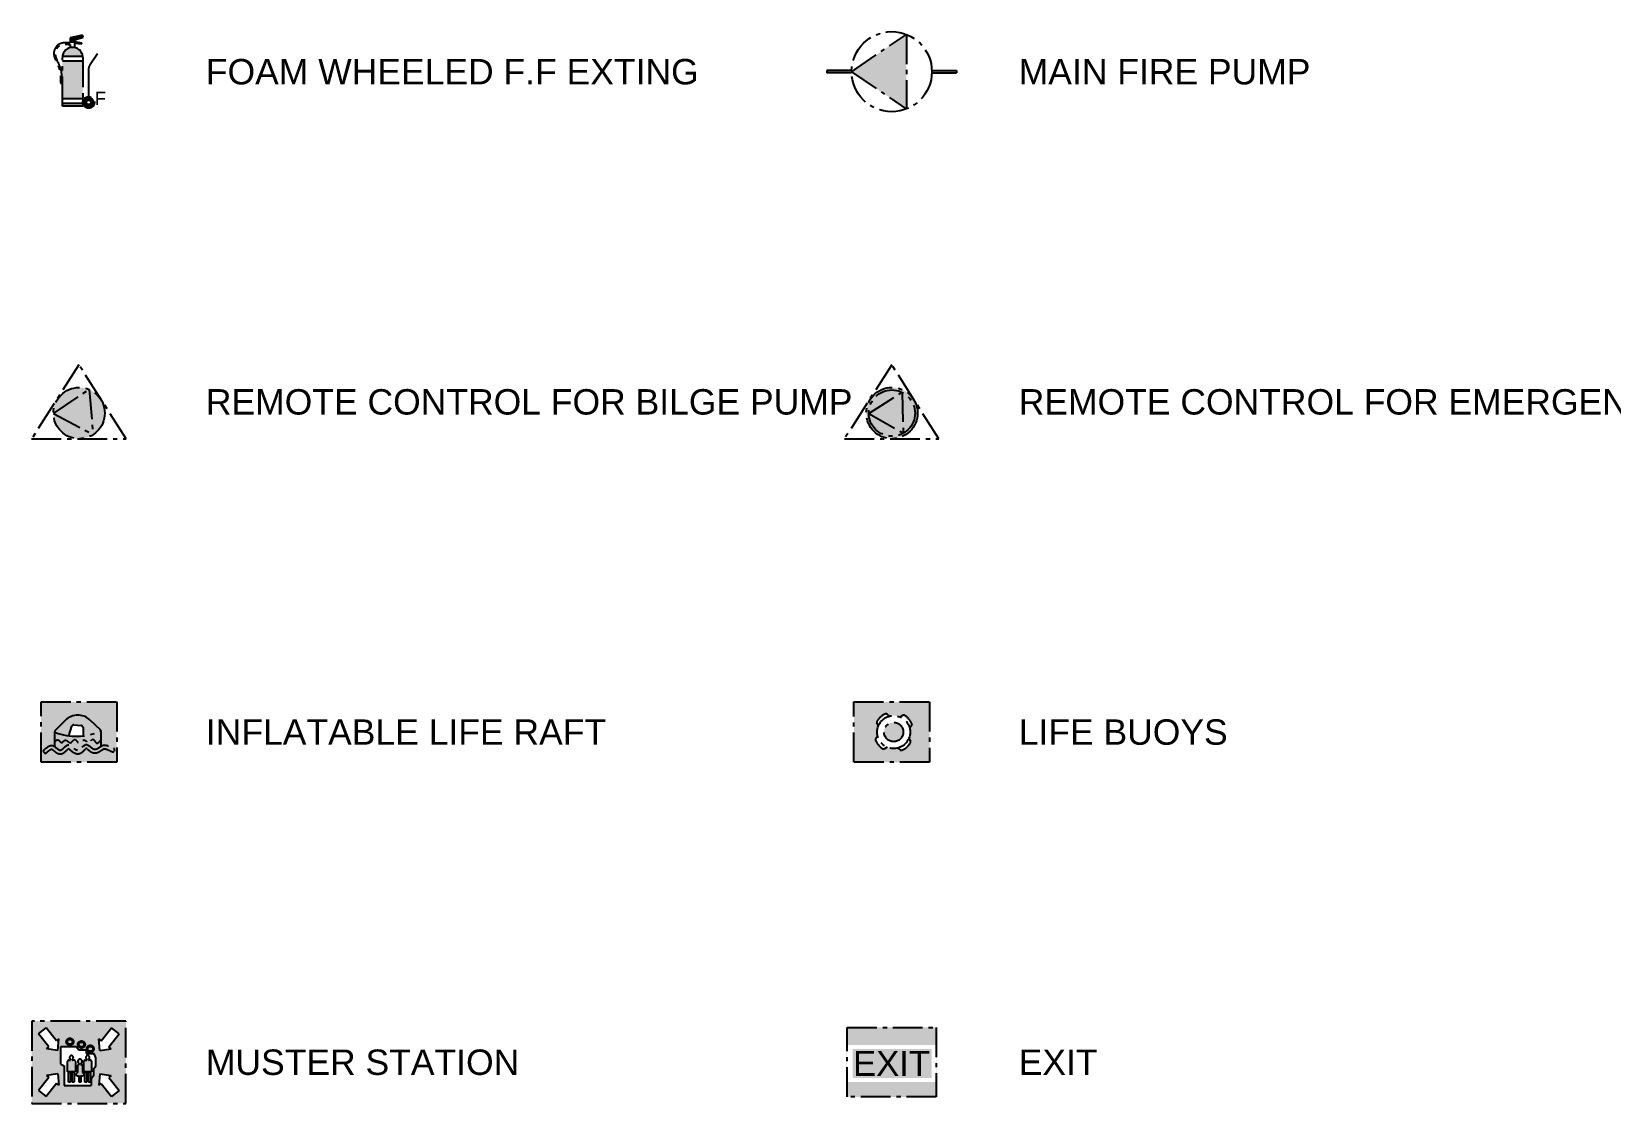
# Model space of a CAD drawing. Header units: metres. Extents: x -19 to 299, y -136 to 153.
# Drawn here: x 140.79 to 178.08, y -135.75 to -110.43 of the extents above; entities that cross this region are included whole.
import ezdxf

# ---------------------------------------------------------------- set-up
doc = ezdxf.new("R2010")
doc.units = ezdxf.units.M
doc.header["$LTSCALE"] = 0.2
doc.linetypes.add('DASHDOT', pattern=[3.556, 2.54, -0.508, 0, -0.508])
for name, color, linetype in [('BLOCKS', 7, 'Continuous'), ('dotted', 140, 'DASHDOT'), ('HATCH', 1, 'Continuous'), ('INER2', 151, 'Continuous'), ('SYMBOL', 31, 'Continuous'), ('TEXT', 6, 'Continuous'), ('VENT', 210, 'Continuous')]:
    doc.layers.add(name, color=color, linetype=linetype)
doc.styles.add('ARIAL', font='arial.ttf')

# ---------------------------------------------------------------- blocks, each defined once
blk = doc.blocks.new('FOAM50KG')
at = {"layer": 'SYMBOL'}
h = blk.add_hatch(color=256, dxfattribs=at)
edge = h.paths.add_edge_path()
edge.add_line((-2247.443, -966.932), (-2247.326, -966.944))
edge.add_line((-2247.326, -966.944), (-2247.326, -966.932))
edge.add_line((-2247.326, -966.932), (-2247.443, -966.909))
edge.add_line((-2247.443, -966.909), (-2247.443, -966.872))
edge.add_line((-2247.443, -966.872), (-2247.302, -966.827))
edge.add_line((-2247.302, -966.827), (-2247.313, -966.796))
edge.add_line((-2247.313, -966.796), (-2247.523, -966.841))
edge.add_line((-2247.523, -966.841), (-2247.523, -966.927))
h = blk.add_hatch(color=1, dxfattribs=at)
h.paths.add_polyline_path([(-2247.308, -967.238), (-2247.658, -967.238), (-2247.658, -967.395, -0.05439), (-2247.658, -967.576), (-2247.658, -967.878), (-2247.308, -967.878)])
h.paths.add_polyline_path([(-2247.308, -967.962), (-2247.658, -967.962), (-2247.658, -968.008), (-2247.308, -968.008)])
h.paths.add_polyline_path([(-2247.483, -967.003, 0.374631), (-2247.656, -967.154), (-2247.31, -967.154, 0.374631)])
h = blk.add_hatch(color=1, dxfattribs=at)
h.paths.add_polyline_path([(-2247.209, -967.847), (-2247.209, -967.908, 0.414214), (-2247.247, -967.946), (-2247.308, -967.946, -0.414214)])
h.paths.add_polyline_path([(-2247.209, -967.847, -0.414214), (-2247.109, -967.946, -1), (-2247.308, -967.946), (-2247.247, -967.946, 1), (-2247.171, -967.946, 0.414214), (-2247.209, -967.908)])
at = {"layer": 'dotted', "color": 6}
for p, q in [((-2247.313, -966.796), (-2247.523, -966.841)), ((-2247.523, -966.841), (-2247.523, -966.927)), ((-2247.442, -966.872), (-2247.302, -966.827)), ((-2247.442, -966.909), (-2247.442, -966.872)), ((-2247.302, -966.827), (-2247.313, -966.796)), ((-2247.523, -966.954), (-2247.523, -967.007)), ((-2247.483, -967.003), (-2247.483, -967.003)), ((-2247.326, -966.932), (-2247.442, -966.909)), ((-2247.442, -966.932), (-2247.326, -966.944)), ((-2247.442, -967.007), (-2247.442, -966.932)), ((-2247.326, -966.944), (-2247.326, -966.932)), ((-2247.059, -967.116), (-2247.19, -967.309)), ((-2247.658, -968.008), (-2247.658, -967.178)), ((-2247.308, -967.238), (-2247.658, -967.238)), ((-2247.656, -967.154), (-2247.309, -967.154)), ((-2247.308, -967.178), (-2247.308, -968.008)), ((-2247.208, -967.368), (-2247.208, -967.89)), ((-2247.692, -967.615), (-2247.665, -967.615)), ((-2247.656, -967.878), (-2247.309, -967.878)), ((-2247.308, -967.962), (-2247.658, -967.962)), ((-2247.308, -968.008), (-2247.658, -968.008))]:
    blk.add_line(p, q, dxfattribs=at)
for radius in [0.0995, 0.0377]:
    blk.add_circle((-2247.208, -967.946), radius, dxfattribs=at)
for centre, radius, start, end in [((-2247.483, -967.178), 0.175, 90, 180), ((-2247.483, -967.194), 0.191, 77.7997, 102.2003), ((-2247.483, -967.178), 0.175, 0, 90), ((-2247.103, -967.368), 0.105, 145.8265, 180)]:
    blk.add_arc(centre, radius, start, end, dxfattribs=at)
for points, knots in [([(-2247.523, -966.927), (-2247.536, -966.926), (-2247.549, -966.926), (-2247.59, -966.924), (-2247.617, -966.924), (-2247.671, -966.932), (-2247.698, -966.939), (-2247.734, -966.962), (-2247.746, -966.972), (-2247.766, -966.995), (-2247.775, -967.008), (-2247.791, -967.038), (-2247.797, -967.056), (-2247.804, -967.093), (-2247.804, -967.111), (-2247.799, -967.161), (-2247.788, -967.192), (-2247.767, -967.242), (-2247.758, -967.262), (-2247.74, -967.299), (-2247.732, -967.318), (-2247.717, -967.355), (-2247.711, -967.374), (-2247.702, -967.413), (-2247.698, -967.433), (-2247.691, -967.494), (-2247.691, -967.537), (-2247.691, -967.592), (-2247.692, -967.604), (-2247.692, -967.615)], [0.027104, 0.027104, 0.027104, 0.027104, 0.680846, 0.680846, 2.042538, 2.042538, 3.40423, 3.40423, 4.126415, 4.126415, 4.848601, 4.848601, 5.718136, 5.718136, 6.587672, 6.587672, 8.218711, 8.218711, 9.364028, 9.364028, 10.509345, 10.509345, 11.716642, 11.716642, 12.923939, 12.923939, 15.338534, 15.338534, 15.957922, 15.957922, 15.957922, 15.957922]), ([(-2247.665, -967.615), (-2247.664, -967.53), (-2247.662, -967.406), (-2247.738, -967.24), (-2247.803, -967.104), (-2247.709, -966.943), (-2247.597, -966.949), (-2247.523, -966.954)], [0, 0, 0, 0, 297.944458, 438.105277, 661.865253, 788.691466, 1028.865984, 1028.865984, 1028.865984, 1028.865984])]:
    blk.add_open_spline(points, degree=3, knots=knots, dxfattribs=at)
at = {"layer": 'dotted', "color": 6, "style": 'ARIAL'}
blk.add_text('F', height=0.225, dxfattribs=at).set_placement((-2247.103, -967.988))
blk = doc.blocks.new('FPR-FOAM WHEELED F.F EXTING')
at = {"layer": 'dotted', "color": 51, "xscale": 0.45989954711139, "yscale": 0.45989954711139}
blk.add_blockref('FOAM50KG', (1033.567, 444.916), dxfattribs=at)
blk = doc.blocks.new('FP-FOAM WHEELED F.F EXTING')
at = {"xscale": 3, "yscale": 3}
blk.add_blockref('FPR-FOAM WHEELED F.F EXTING', (0, 0), dxfattribs=at)
blk = doc.blocks.new('FP')
at = {"layer": 'HATCH'}
blk.add_hatch(color=256, dxfattribs=at).paths.add_polyline_path([(-2247.184, -968.69), (-2247.184, -969.968), (-2248.122, -969.329)])
h = blk.add_hatch(color=256, dxfattribs=at)
h.paths.add_polyline_path([(-2248.548, -969.307), (-2248.121, -969.307, 0.008016), (-2248.122, -969.329, 0.008016), (-2248.121, -969.351), (-2248.548, -969.351)])
h.paths.add_polyline_path([(-2246.748, -969.307), (-2246.322, -969.307), (-2246.322, -969.351), (-2246.748, -969.351, 0.008016), (-2246.748, -969.329, 0.008016)])
at = {"layer": 'dotted', "color": 6}
for p, q in [((-2248.121, -969.329), (-2247.183, -968.69)), ((-2247.183, -968.69), (-2247.183, -969.968)), ((-2248.121, -969.307), (-2248.547, -969.307)), ((-2248.547, -969.307), (-2248.547, -969.351)), ((-2248.121, -969.351), (-2248.547, -969.351)), ((-2248.121, -969.329), (-2247.183, -969.968)), ((-2246.747, -969.307), (-2246.322, -969.307)), ((-2246.747, -969.351), (-2246.322, -969.351))]:
    blk.add_line(p, q, dxfattribs=at)
blk.add_circle((-2247.434, -969.329), 0.687, dxfattribs=at)
at = {"layer": 'SYMBOL'}
blk.add_line((-2246.322, -969.307), (-2246.322, -969.351), dxfattribs=at)
blk = doc.blocks.new('FPR-MAIN FIRE PUMP')
at = {"layer": 'dotted', "color": 51, "xscale": 0.45989954711139, "yscale": 0.45989954711139}
blk.add_blockref('FP', (1033.594, 445.794), dxfattribs=at)
blk = doc.blocks.new('FP-MAIN FIRE PUMP')
at = {"xscale": 3, "yscale": 3}
blk.add_blockref('FPR-MAIN FIRE PUMP', (0, 0), dxfattribs=at)
blk = doc.blocks.new('B')
at = {"layer": 'dotted'}
blk.add_hatch(color=8, dxfattribs=at).paths.add_polyline_path([(-2247.23, -983.79), (-2247.838, -984.203), (-2247.16, -984.563)])
at = {"layer": 'VENT'}
h = blk.add_hatch(color=3, dxfattribs=at)
h.paths.add_polyline_path([(-2246.961, -984.195, 0.302707), (-2247.231, -983.79), (-2247.16, -984.563, 0.253735)])
h.paths.add_polyline_path([(-2247.838, -984.203, 0.589393), (-2247.16, -984.563)])
h.paths.add_polyline_path([(-2247.231, -983.79, 0.535265), (-2247.838, -984.195, 0.004324), (-2247.838, -984.203)])
at = {"layer": 'dotted', "color": 6}
for p, q in [((-2247.403, -983.368), (-2248.212, -984.636)), ((-2247.403, -983.368), (-2248.212, -984.636)), ((-2246.594, -984.636), (-2247.403, -983.368)), ((-2246.594, -984.636), (-2247.403, -983.368)), ((-2247.838, -984.203), (-2247.23, -983.79)), ((-2247.23, -983.79), (-2247.16, -984.563)), ((-2247.838, -984.203), (-2247.16, -984.563)), ((-2248.212, -984.636), (-2246.594, -984.636)), ((-2248.212, -984.636), (-2246.594, -984.636))]:
    blk.add_line(p, q, dxfattribs=at)
blk.add_circle((-2247.399, -984.195), 0.439, dxfattribs=at)
blk = doc.blocks.new('FPR-REMOTE CONTROL FOR BILGE PUMP')
at = {"layer": 'dotted', "color": 51, "xscale": 0.45989954711139, "yscale": 0.45989954711139}
blk.add_blockref('B', (1033.58, 452.542), dxfattribs=at)
blk = doc.blocks.new('FP-REMOTE CONTROL FOR BILGE PUMP')
at = {"xscale": 3, "yscale": 3}
blk.add_blockref('FPR-REMOTE CONTROL FOR BILGE PUMP', (0, 0), dxfattribs=at)
blk = doc.blocks.new('EB')
at = {"layer": 'VENT'}
h = blk.add_hatch(color=1, dxfattribs=at)
h.paths.add_polyline_path([(-2246.973, -985.74, 1), (-2247.85, -985.74, 1)])
h.paths.add_polyline_path([(-2247.808, -985.74, -1), (-2247.015, -985.74, -1)])
h.paths.add_polyline_path([(-2247.808, -985.747), (-2247.238, -985.383), (-2247.216, -986.084)])
h = blk.add_hatch(color=3, dxfattribs=at)
h.paths.add_polyline_path([(-2247.238, -985.383, 0.553888), (-2247.808, -985.74, 0.004324), (-2247.808, -985.747)])
h.paths.add_polyline_path([(-2247.808, -985.747, 0.569252), (-2247.216, -986.084)])
h.paths.add_polyline_path([(-2247.015, -985.74, 0.287094), (-2247.238, -985.383), (-2247.216, -986.084, 0.269849)])
blk.add_hatch(color=250, dxfattribs=at).paths.add_polyline_path([(-2247.236, -985.383), (-2247.806, -985.747), (-2247.214, -986.084)])
at = {"layer": 'dotted', "color": 6}
for p, q in [((-2247.415, -984.912), (-2248.224, -986.181)), ((-2247.415, -984.912), (-2248.224, -986.181)), ((-2246.606, -986.181), (-2247.415, -984.912)), ((-2246.606, -986.181), (-2247.415, -984.912)), ((-2247.807, -985.747), (-2247.238, -985.383)), ((-2247.238, -985.383), (-2247.215, -986.084)), ((-2247.807, -985.747), (-2247.215, -986.084)), ((-2248.224, -986.181), (-2246.606, -986.181)), ((-2248.224, -986.181), (-2246.606, -986.181))]:
    blk.add_line(p, q, dxfattribs=at)
for radius in [0.439, 0.396]:
    blk.add_circle((-2247.411, -985.74), radius, dxfattribs=at)
blk = doc.blocks.new('FPR-REMOTE CONTROL FOR EMERGENCY BILGE PUMP')
at = {"layer": 'dotted', "color": 51, "xscale": 0.45989954711139, "yscale": 0.45989954711139}
blk.add_blockref('EB', (1033.585, 453.253), dxfattribs=at)
blk = doc.blocks.new('FP-REMOTE CONTROL FOR EMERGENCY BILGE PUMP')
at = {"xscale": 3, "yscale": 3}
blk.add_blockref('FPR-REMOTE CONTROL FOR EMERGENCY BILGE PUMP', (0, 0), dxfattribs=at)
blk = doc.blocks.new('LRAFT')
at = {"layer": 'INER2'}
h = blk.add_hatch(color=80, dxfattribs=at)
h.paths.add_polyline_path([(-2246.805, -996.113), (-2248.101, -996.113), (-2248.101, -997.145), (-2246.805, -997.145)])
h.paths.add_polyline_path([(-2247.38, -996.695), (-2247.381, -996.554, 0.382715), (-2247.413, -996.519), (-2247.538, -996.506, 0.35777), (-2247.576, -996.531), (-2247.625, -996.693, 0.056066)])
edge = h.paths.add_edge_path()
at = {"layer": 'dotted', "color": 6}
for p, q in [((-2247.679, -996.425), (-2247.861, -996.607)), ((-2247.623, -996.692), (-2247.574, -996.53)), ((-2247.537, -996.505), (-2247.411, -996.517)), ((-2247.379, -996.552), (-2247.378, -996.694)), ((-2247.261, -996.42), (-2247.083, -996.59)), ((-2247.866, -996.625), (-2247.866, -996.877)), ((-2247.077, -996.608), (-2247.077, -996.873)), ((-2248.056, -996.966), (-2248.041, -996.985)), ((-2246.841, -996.933), (-2246.849, -996.956))]:
    blk.add_line(p, q, dxfattribs=at)
blk.add_lwpolyline([(-2248.099, -996.112), (-2246.803, -996.112), (-2246.803, -997.143), (-2248.099, -997.143)], close=True, dxfattribs=at)
for centre, radius, start, end in [((-2247.468, -996.637), 0.299, 46.4638, 134.9802), ((-2247.54, -996.541), 0.0355, 84.3946, 163.1373), ((-2247.415, -996.553), 0.0355, 0.6242, 84.3946), ((-2247.096, -996.604), 0.0194, 291.6447, 46.4638), ((-2247.847, -996.621), 0.0194, 134.9802, 250.8657), ((-2247.494, -995.602), 1.097, 250.8657, 291.6447), ((-2248.041, -996.954), 0.0194, 130.2722, 218.5489), ((-2248.026, -996.973), 0.0194, 218.5489, 310.2185), ((-2247.628, -996.938), 0.0194, 55.0275, 131.745), ((-2247.323, -996.931), 0.0194, 52.3182, 133.5506), ((-2246.867, -996.949), 0.0194, 248.055, 341.1811), ((-2246.86, -996.927), 0.0194, 341.1811, 67.8003)]:
    blk.add_arc(centre, radius, start, end, dxfattribs=at)
for points, knots in [([(-2248.053, -996.939), (-2248.006, -996.899), (-2247.901, -996.796), (-2247.765, -997.012), (-2247.632, -996.759), (-2247.468, -997.032), (-2247.332, -996.758), (-2247.187, -996.991), (-2247.034, -996.8), (-2246.916, -996.883), (-2246.852, -996.909)], [0.14594, 0.14594, 0.14594, 0.14594, 1.555146, 2.764062, 4.029329, 5.571811, 6.913539, 8.254851, 9.490183, 11.086269, 11.086269, 11.086269, 11.086269]), ([(-2248.013, -996.988), (-2248.006, -996.981), (-2247.998, -996.974), (-2247.978, -996.958), (-2247.966, -996.948), (-2247.945, -996.932), (-2247.935, -996.926), (-2247.922, -996.921), (-2247.919, -996.92), (-2247.916, -996.92), (-2247.916, -996.92), (-2247.916, -996.92), (-2247.915, -996.92), (-2247.911, -996.922), (-2247.909, -996.924), (-2247.897, -996.932), (-2247.885, -996.943), (-2247.86, -996.964), (-2247.849, -996.973), (-2247.824, -996.989), (-2247.812, -996.995), (-2247.788, -997.001), (-2247.777, -997.003), (-2247.755, -997.002), (-2247.744, -996.999), (-2247.726, -996.993), (-2247.718, -996.988), (-2247.696, -996.975), (-2247.684, -996.964), (-2247.663, -996.944), (-2247.654, -996.935), (-2247.644, -996.926), (-2247.643, -996.925), (-2247.641, -996.923)], [0.140561, 0.140561, 0.140561, 0.140561, 0.355854, 0.355854, 0.711709, 0.711709, 1.058394, 1.058394, 1.345615, 1.345615, 1.52877, 1.52877, 1.66258, 1.66258, 1.79639, 1.79639, 2.170161, 2.170161, 2.441515, 2.441515, 2.634046, 2.634046, 2.755156, 2.755156, 2.876265, 2.876265, 2.997375, 2.997375, 3.270474, 3.270474, 3.543573, 3.543573, 3.595123, 3.595123, 3.595123, 3.595123]), ([(-2247.617, -996.922), (-2247.615, -996.923), (-2247.614, -996.924), (-2247.604, -996.932), (-2247.595, -996.939), (-2247.574, -996.956), (-2247.56, -996.967), (-2247.533, -996.984), (-2247.519, -996.991), (-2247.493, -996.999), (-2247.482, -997.001), (-2247.461, -997.001), (-2247.451, -996.999), (-2247.433, -996.994), (-2247.425, -996.991), (-2247.401, -996.978), (-2247.389, -996.968), (-2247.366, -996.947), (-2247.357, -996.937), (-2247.344, -996.924), (-2247.34, -996.921), (-2247.337, -996.917)], [4.540482, 4.540482, 4.540482, 4.540482, 4.603957, 4.603957, 4.851654, 4.851654, 5.157242, 5.157242, 5.391675, 5.391675, 5.52775, 5.52775, 5.639034, 5.639034, 5.750318, 5.750318, 6.018557, 6.018557, 6.286797, 6.286797, 6.412218, 6.412218, 6.412218, 6.412218]), ([(-2247.311, -996.916), (-2247.309, -996.918), (-2247.307, -996.92), (-2247.296, -996.928), (-2247.287, -996.936), (-2247.265, -996.953), (-2247.253, -996.962), (-2247.229, -996.975), (-2247.219, -996.98), (-2247.195, -996.986), (-2247.181, -996.988), (-2247.156, -996.986), (-2247.145, -996.983), (-2247.115, -996.973), (-2247.1, -996.964), (-2247.073, -996.946), (-2247.061, -996.938), (-2247.041, -996.924), (-2247.032, -996.92), (-2247.024, -996.916), (-2247.022, -996.916), (-2247.017, -996.915), (-2247.014, -996.915), (-2247.002, -996.915), (-2246.989, -996.918), (-2246.957, -996.93), (-2246.938, -996.939), (-2246.904, -996.955), (-2246.89, -996.961), (-2246.875, -996.968)], [7.44191, 7.44191, 7.44191, 7.44191, 7.51624, 7.51624, 7.765443, 7.765443, 8.027725, 8.027725, 8.185014, 8.185014, 8.347804, 8.347804, 8.510595, 8.510595, 8.820427, 8.820427, 9.130259, 9.130259, 9.440092, 9.440092, 9.60975, 9.60975, 9.779409, 9.779409, 10.27371, 10.27371, 10.768011, 10.768011, 11.096382, 11.096382, 11.096382, 11.096382])]:
    blk.add_open_spline(points, degree=3, knots=knots, dxfattribs=at)
blk.add_spline([(-2247.866, -996.799), (-2247.811, -996.761), (-2247.747, -996.809), (-2247.684, -996.766), (-2247.593, -996.811), (-2247.521, -996.754), (-2247.449, -996.817), (-2247.36, -996.764), (-2247.286, -996.816), (-2247.212, -996.752), (-2247.151, -996.816), (-2247.077, -996.77)], degree=3, dxfattribs=at)
blk = doc.blocks.new('FPR-INFLATABLE LIFE RAFT')
at = {"layer": 'dotted', "color": 1, "xscale": 0.45989954711139, "yscale": 0.45989954711139}
blk.add_blockref('LRAFT', (1033.602, 458.349), dxfattribs=at)
blk = doc.blocks.new('FP-INFLATABLE LIFE RAFT')
at = {"xscale": 3, "yscale": 3}
blk.add_blockref('FPR-INFLATABLE LIFE RAFT', (0, 0), dxfattribs=at)
blk = doc.blocks.new('LBOO')
at = {"layer": 'INER2'}
h = blk.add_hatch(color=80, dxfattribs=at)
h.paths.add_polyline_path([(-2246.855, -998.691), (-2246.855, -997.659), (-2248.152, -997.659), (-2248.152, -998.691)])
h.paths.add_polyline_path([(-2247.78, -998.317, -0.284827), (-2247.777, -998.287), (-2247.743, -998.245, -0.062965), (-2247.752, -998.175, -0.101775), (-2247.729, -998.063), (-2247.756, -998.017, -0.284827), (-2247.755, -997.986, -0.140554), (-2247.612, -997.864, -0.284827), (-2247.582, -997.868), (-2247.54, -997.902, -0.165802), (-2247.358, -997.916), (-2247.312, -997.888, -0.284827), (-2247.281, -997.889, -0.140554), (-2247.159, -998.032, -0.284827), (-2247.163, -998.063), (-2247.197, -998.104, -0.062965), (-2247.188, -998.175, -0.101775), (-2247.211, -998.286), (-2247.184, -998.332, -0.284827), (-2247.184, -998.363, -0.140554), (-2247.328, -998.485, -0.284827), (-2247.358, -998.482), (-2247.399, -998.448, -0.165802), (-2247.581, -998.434), (-2247.627, -998.461, -0.284827), (-2247.658, -998.46, -0.140554)])
h.paths.add_polyline_path([(-2247.635, -998.175, -1), (-2247.304, -998.175, -1)])
at = {"layer": 'dotted', "color": 6}
for p, q in [((-2247.54, -997.902), (-2247.582, -997.868)), ((-2247.358, -997.916), (-2247.312, -997.888)), ((-2247.729, -998.063), (-2247.756, -998.017)), ((-2247.197, -998.104), (-2247.163, -998.063)), ((-2247.743, -998.245), (-2247.777, -998.287)), ((-2247.581, -998.434), (-2247.627, -998.461)), ((-2247.399, -998.448), (-2247.358, -998.482)), ((-2247.211, -998.286), (-2247.184, -998.332))]:
    blk.add_line(p, q, dxfattribs=at)
blk.add_lwpolyline([(-2248.152, -997.659), (-2246.855, -997.659), (-2246.855, -998.691), (-2248.152, -998.691)], close=True, dxfattribs=at)
for radius in [0.282, 0.165]:
    blk.add_circle((-2247.47, -998.175), radius, dxfattribs=at)
for centre, radius, start, end in [((-2247.47, -998.175), 0.342, 114.5816, 146.5847), ((-2247.6, -997.89), 0.0289, 50.9881, 114.5816), ((-2247.297, -997.913), 0.0289, 56.5847, 120.1781), ((-2247.47, -998.175), 0.342, 24.5816, 56.5847), ((-2247.731, -998.002), 0.0289, 146.5847, 210.1781), ((-2247.185, -998.044), 0.0289, 320.9881, 24.5816), ((-2247.754, -998.305), 0.0289, 140.9881, 204.5816), ((-2247.47, -998.175), 0.342, 204.5816, 236.5847), ((-2247.642, -998.436), 0.0289, 236.5847, 300.1781), ((-2247.34, -998.459), 0.0289, 230.9881, 294.5816), ((-2247.47, -998.175), 0.342, 294.5816, 326.5847), ((-2247.209, -998.347), 0.0289, 326.5847, 30.1781)]:
    blk.add_arc(centre, radius, start, end, dxfattribs=at)
blk = doc.blocks.new('FPR-LIFE BUOYS')
at = {"layer": 'dotted', "color": 1, "xscale": 0.45989954711139, "yscale": 0.45989954711139}
blk.add_blockref('LBOO', (1033.626, 459.06), dxfattribs=at)
blk = doc.blocks.new('FP-LIFE BUOYS')
at = {"xscale": 3, "yscale": 3}
blk.add_blockref('FPR-LIFE BUOYS', (0, 0), dxfattribs=at)
blk = doc.blocks.new('MS')
at = {"layer": 'dotted'}
h = blk.add_hatch(color=6, dxfattribs=at)
h.paths.add_polyline_path([(-2247.625, -1009.836), (-2247.657, -1009.836), (-2247.657, -1009.661), (-2247.625, -1009.661)])
h.paths.add_polyline_path([(-2247.562, -1009.836), (-2247.594, -1009.836), (-2247.594, -1009.661), (-2247.562, -1009.661)])
edge = h.paths.add_edge_path()
edge.add_line((-2247.654, -1009.462), (-2247.63, -1009.462))
edge.add_arc((-2247.63, -1009.456), 0.0058, 270, 360)
edge.add_line((-2247.624, -1009.456), (-2247.624, -1009.452))
edge.add_arc((-2247.637, -1009.452), 0.0131, 360, 412.1427)
edge.add_arc((-2247.609, -1009.416), 0.0326, 127.8573, 412.1427, ccw=False)
edge.add_arc((-2247.581, -1009.452), 0.0131, 127.8573, 180)
edge.add_line((-2247.594, -1009.452), (-2247.594, -1009.456))
edge.add_arc((-2247.588, -1009.456), 0.0058, 180, 270)
edge.add_line((-2247.588, -1009.462), (-2247.564, -1009.462))
edge.add_arc((-2247.564, -1009.484), 0.0219, 270, 360, ccw=False)
edge.add_line((-2247.542, -1009.484), (-2247.542, -1009.661))
edge.add_line((-2247.542, -1009.661), (-2247.676, -1009.661))
edge.add_line((-2247.676, -1009.661), (-2247.676, -1009.484))
edge.add_arc((-2247.654, -1009.484), 0.0219, 180, 270, ccw=False)
blk.add_hatch(color=6, dxfattribs=at).paths.add_polyline_path([(-2247.444, -1009.519, 0.271861), (-2247.448, -1009.526, -0.000002), (-2247.448, -1009.526), (-2247.448, -1009.536), (-2247.427, -1009.545, -0.301376), (-2247.422, -1009.553), (-2247.422, -1009.667, 0.179987), (-2247.419, -1009.673), (-2247.393, -1009.703, -0.474157), (-2247.396, -1009.718, -0.099197), (-2247.447, -1009.734), (-2247.447, -1009.836), (-2247.479, -1009.836), (-2247.479, -1009.734, -0.099197), (-2247.531, -1009.718, -0.474157), (-2247.533, -1009.703), (-2247.507, -1009.673, 0.179987), (-2247.505, -1009.667), (-2247.505, -1009.553, -0.301376), (-2247.499, -1009.545), (-2247.478, -1009.536), (-2247.478, -1009.526, 0.271859), (-2247.482, -1009.519, -3.843906)])
h = blk.add_hatch(color=6, dxfattribs=at)
h.paths.add_polyline_path([(-2247.346, -1009.836), (-2247.378, -1009.836), (-2247.378, -1009.661), (-2247.346, -1009.661)])
h.paths.add_polyline_path([(-2247.283, -1009.836), (-2247.315, -1009.836), (-2247.315, -1009.661), (-2247.283, -1009.661)])
edge = h.paths.add_edge_path()
edge.add_line((-2247.375, -1009.462), (-2247.351, -1009.462))
edge.add_arc((-2247.351, -1009.456), 0.0058, 270, 360)
edge.add_line((-2247.345, -1009.456), (-2247.345, -1009.452))
edge.add_arc((-2247.358, -1009.452), 0.0131, 360, 412.1427)
edge.add_arc((-2247.33, -1009.416), 0.0326, 127.8573, 412.1427, ccw=False)
edge.add_arc((-2247.302, -1009.452), 0.0131, 127.8573, 180)
edge.add_line((-2247.315, -1009.452), (-2247.315, -1009.456))
edge.add_arc((-2247.309, -1009.456), 0.0058, 180, 270)
edge.add_line((-2247.309, -1009.462), (-2247.285, -1009.462))
edge.add_arc((-2247.285, -1009.484), 0.0219, 270, 360, ccw=False)
edge.add_line((-2247.263, -1009.484), (-2247.263, -1009.661))
edge.add_line((-2247.263, -1009.661), (-2247.397, -1009.661))
edge.add_line((-2247.397, -1009.661), (-2247.397, -1009.484))
edge.add_arc((-2247.375, -1009.484), 0.0219, 180, 270, ccw=False)
edge = h.paths.add_edge_path()
edge.add_arc((-2247.4, -1009.71), 0.00929, 299.34, 400.8131)
at = {"layer": 'INER2'}
h = blk.add_hatch(color=80, dxfattribs=at)
h.paths.add_polyline_path([(-2246.677, -1008.792), (-2248.29, -1008.792), (-2248.29, -1010.202), (-2246.677, -1010.202)])
h.paths.add_polyline_path([(-2247.826, -1009.1), (-2247.844, -1009.296), (-2248.038, -1009.267), (-2247.997, -1009.234), (-2248.173, -1009.01), (-2248.044, -1008.909), (-2247.868, -1009.133)])
h.paths.add_polyline_path([(-2247.528, -1009.229), (-2247.484, -1009.286), (-2247.356, -1009.286), (-2247.356, -1009.35), (-2247.191, -1009.35), (-2247.191, -1009.568), (-2247.233, -1009.622), (-2247.233, -1009.73), (-2247.273, -1009.789), (-2247.273, -1009.898), (-2247.734, -1009.898), (-2247.734, -1009.558), (-2247.792, -1009.53), (-2247.792, -1009.229)])
h.paths.add_polyline_path([(-2246.923, -1008.909), (-2246.794, -1009.01), (-2246.971, -1009.234), (-2246.929, -1009.267), (-2247.124, -1009.296), (-2247.141, -1009.1), (-2247.1, -1009.133)])
h.paths.add_polyline_path([(-2247.631, -1009.443, 0.000072), (-2247.631, -1009.443, 0.000178)])
h.paths.add_polyline_path([(-2247.352, -1009.443, 0.000072), (-2247.352, -1009.443, 0.000178)])
h.paths.add_polyline_path([(-2247.45, -1009.527, -0.090743), (-2247.45, -1009.524), (-2247.45, -1009.524)])
h.paths.add_polyline_path([(-2247.844, -1009.698), (-2247.826, -1009.893), (-2247.868, -1009.861), (-2248.044, -1010.085), (-2248.173, -1009.984), (-2247.997, -1009.759), (-2248.038, -1009.727)])
h.paths.add_polyline_path([(-2247.124, -1009.698), (-2246.929, -1009.727), (-2246.971, -1009.759), (-2246.794, -1009.984), (-2246.923, -1010.085), (-2247.1, -1009.861), (-2247.141, -1009.893)])
at = {"layer": 'dotted', "color": 6}
for p, q in [((-2247.995, -1009.233), (-2248.171, -1009.009)), ((-2247.866, -1009.132), (-2248.042, -1008.908)), ((-2247.098, -1009.132), (-2246.922, -1008.908)), ((-2246.969, -1009.233), (-2246.793, -1009.009)), ((-2246.793, -1009.009), (-2246.922, -1008.908)), ((-2248.036, -1009.266), (-2247.995, -1009.233)), ((-2247.842, -1009.295), (-2248.036, -1009.266)), ((-2247.824, -1009.099), (-2247.866, -1009.132)), ((-2247.842, -1009.295), (-2247.824, -1009.099)), ((-2247.79, -1009.228), (-2247.527, -1009.228)), ((-2247.79, -1009.529), (-2247.79, -1009.228)), ((-2247.527, -1009.228), (-2247.482, -1009.285)), ((-2247.482, -1009.285), (-2247.355, -1009.285)), ((-2247.355, -1009.285), (-2247.355, -1009.349)), ((-2247.122, -1009.295), (-2247.14, -1009.099)), ((-2247.14, -1009.099), (-2247.098, -1009.132)), ((-2247.122, -1009.295), (-2246.928, -1009.266)), ((-2246.928, -1009.266), (-2246.969, -1009.233)), ((-2247.79, -1009.529), (-2247.732, -1009.557)), ((-2247.732, -1009.557), (-2247.732, -1009.897)), ((-2247.676, -1009.661), (-2247.676, -1009.484)), ((-2247.654, -1009.462), (-2247.63, -1009.462)), ((-2247.624, -1009.452), (-2247.624, -1009.456)), ((-2247.609, -1009.379), (-2247.609, -1009.379)), ((-2247.594, -1009.452), (-2247.594, -1009.456)), ((-2247.564, -1009.462), (-2247.588, -1009.462)), ((-2247.542, -1009.484), (-2247.542, -1009.661)), ((-2247.505, -1009.553), (-2247.505, -1009.667)), ((-2247.478, -1009.536), (-2247.499, -1009.545)), ((-2247.478, -1009.526), (-2247.478, -1009.536)), ((-2247.448, -1009.526), (-2247.448, -1009.536)), ((-2247.448, -1009.536), (-2247.427, -1009.545)), ((-2247.422, -1009.553), (-2247.422, -1009.667)), ((-2247.397, -1009.661), (-2247.397, -1009.484)), ((-2247.375, -1009.462), (-2247.351, -1009.462)), ((-2247.355, -1009.349), (-2247.221, -1009.349)), ((-2247.345, -1009.452), (-2247.345, -1009.456)), ((-2247.33, -1009.379), (-2247.33, -1009.379)), ((-2247.315, -1009.452), (-2247.315, -1009.456)), ((-2247.285, -1009.462), (-2247.309, -1009.462)), ((-2247.263, -1009.484), (-2247.263, -1009.661)), ((-2247.189, -1009.567), (-2247.231, -1009.621)), ((-2247.189, -1009.419), (-2247.221, -1009.349)), ((-2247.189, -1009.567), (-2247.189, -1009.419)), ((-2247.995, -1009.758), (-2248.171, -1009.982)), ((-2247.842, -1009.697), (-2248.036, -1009.725)), ((-2248.036, -1009.725), (-2247.995, -1009.758)), ((-2247.842, -1009.697), (-2247.824, -1009.892)), ((-2247.542, -1009.661), (-2247.676, -1009.661)), ((-2247.507, -1009.673), (-2247.533, -1009.703)), ((-2247.419, -1009.673), (-2247.393, -1009.703)), ((-2247.263, -1009.661), (-2247.397, -1009.661)), ((-2247.231, -1009.729), (-2247.272, -1009.788)), ((-2247.272, -1009.788), (-2247.272, -1009.897)), ((-2247.231, -1009.621), (-2247.231, -1009.729)), ((-2247.122, -1009.697), (-2247.14, -1009.892)), ((-2247.122, -1009.697), (-2246.928, -1009.725)), ((-2246.928, -1009.725), (-2246.969, -1009.758)), ((-2246.969, -1009.758), (-2246.793, -1009.982)), ((-2247.866, -1009.86), (-2248.042, -1010.084)), ((-2247.824, -1009.892), (-2247.866, -1009.86)), ((-2247.732, -1009.897), (-2247.272, -1009.897)), ((-2247.14, -1009.892), (-2247.098, -1009.86)), ((-2247.098, -1009.86), (-2246.922, -1010.084)), ((-2246.793, -1009.982), (-2246.922, -1010.084))]:
    blk.add_line(p, q, dxfattribs=at)
for points in [[(-2246.676, -1008.791), (-2248.288, -1008.791), (-2248.288, -1010.201), (-2246.676, -1010.201)], [(-2247.625, -1009.836), (-2247.657, -1009.836), (-2247.657, -1009.661), (-2247.625, -1009.661)], [(-2247.562, -1009.836), (-2247.594, -1009.836), (-2247.594, -1009.661), (-2247.562, -1009.661)], [(-2247.346, -1009.836), (-2247.378, -1009.836), (-2247.378, -1009.661), (-2247.346, -1009.661)], [(-2247.283, -1009.836), (-2247.315, -1009.836), (-2247.315, -1009.661), (-2247.283, -1009.661)]]:
    blk.add_lwpolyline(points, close=True, dxfattribs=at)
blk.add_lwpolyline([(-2247.447, -1009.734), (-2247.447, -1009.836), (-2247.479, -1009.836), (-2247.479, -1009.734)], dxfattribs=at)
for centre, radius in [((-2247.635, -1009.147), 0.0623), ((-2247.635, -1009.147), 0.0424), ((-2247.438, -1009.193), 0.0623), ((-2247.438, -1009.193), 0.0424), ((-2247.286, -1009.268), 0.0623), ((-2247.286, -1009.268), 0.0424)]:
    blk.add_circle(centre, radius, dxfattribs=at)
for centre, radius, start, end in [((-2247.654, -1009.484), 0.0219, 90, 180), ((-2247.609, -1009.416), 0.0326, 307.8573, 232.1427), ((-2247.63, -1009.456), 0.0058, 270, 0), ((-2247.637, -1009.452), 0.0131, 360, 52.1427), ((-2247.581, -1009.452), 0.0131, 127.8573, 180), ((-2247.588, -1009.456), 0.0058, 180, 270), ((-2247.564, -1009.484), 0.0219, 0, 90), ((-2247.496, -1009.553), 0.00929, 112.9139, 180), ((-2247.463, -1009.485), 0.0391, 299.1648, 240.8352), ((-2247.486, -1009.526), 0.00805, 0, 60.8352), ((-2247.44, -1009.526), 0.00805, 119.1648, 180), ((-2247.431, -1009.553), 0.00929, 0, 67.0861), ((-2247.375, -1009.484), 0.0219, 90, 180), ((-2247.33, -1009.416), 0.0326, 307.8573, 232.1427), ((-2247.351, -1009.456), 0.0058, 270, 0), ((-2247.358, -1009.452), 0.0131, 360, 52.1427), ((-2247.302, -1009.452), 0.0131, 127.8573, 180), ((-2247.309, -1009.456), 0.0058, 180, 270), ((-2247.285, -1009.484), 0.0219, 0, 90), ((-2247.526, -1009.71), 0.00929, 139.1869, 240.66), ((-2247.463, -1009.597), 0.138, 240.66, 299.34), ((-2247.514, -1009.667), 0.00929, 319.1869, 0), ((-2247.412, -1009.667), 0.00929, 180, 220.8131), ((-2247.4, -1009.71), 0.00929, 299.34, 40.8131)]:
    blk.add_arc(centre, radius, start, end, dxfattribs=at)
at = {"layer": 'SYMBOL'}
for p, q in [((-2248.171, -1009.009), (-2248.042, -1008.908)), ((-2248.171, -1009.982), (-2248.042, -1010.084))]:
    blk.add_line(p, q, dxfattribs=at)
blk = doc.blocks.new('FPR-MUSTER STATION')
at = {"layer": 'dotted', "color": 1, "xscale": 0.45989954711139, "yscale": 0.45989954711139}
blk.add_blockref('MS', (1033.616, 464.267), dxfattribs=at)
blk = doc.blocks.new('FP-MUSTER STATION')
at = {"xscale": 3, "yscale": 3}
blk.add_blockref('FPR-MUSTER STATION', (0, 0), dxfattribs=at)
blk = doc.blocks.new('E')
at = {"layer": 'VENT'}
h = blk.add_hatch(color=3, dxfattribs=at)
h.paths.add_polyline_path([(-2246.679, -1010.437), (-2248.205, -1010.437), (-2248.205, -1011.626), (-2246.679, -1011.626)])
h.paths.add_polyline_path([(-2246.755, -1010.808), (-2246.755, -1011.3), (-2248.11, -1011.3), (-2248.11, -1010.808)])
h.paths.add_polyline_path([(-2248.21, -1011.373), (-2246.68, -1011.373), (-2246.68, -1010.736), (-2248.21, -1010.736)])
at = {"layer": 'dotted', "color": 6}
blk.add_lwpolyline([(-2248.203, -1010.436), (-2246.677, -1010.436), (-2246.677, -1011.625), (-2248.203, -1011.625)], close=True, dxfattribs=at)
at = {"layer": 'dotted', "color": 6, "style": 'ARIAL'}
blk.add_text('EXIT', height=0.4243, dxfattribs=at).set_placement((-2248.102, -1011.265))
blk = doc.blocks.new('FPR-EXIT')
at = {"layer": 'dotted', "color": 1, "xscale": 0.45989954711139, "yscale": 0.45989954711139}
blk.add_blockref('E', (1033.597, 464.973), dxfattribs=at)
blk = doc.blocks.new('FP-EXIT')
at = {"xscale": 3, "yscale": 3}
blk.add_blockref('FPR-EXIT', (0, 0), dxfattribs=at)

msp = doc.modelspace()

# ---------------------------------------------------------------- block references
at = {"layer": 'BLOCKS'}
for name, p in [('FP-FOAM WHEELED F.F EXTING', (141.904751, -111.377225)), ('FP-MAIN FIRE PUMP', (161.104751, -111.377225)), ('FP-REMOTE CONTROL FOR BILGE PUMP', (141.904751, -119.177225)), ('FP-REMOTE CONTROL FOR EMERGENCY BILGE PUMP', (161.104751, -119.177225)), ('FP-INFLATABLE LIFE RAFT', (141.904751, -126.977225)), ('FP-LIFE BUOYS', (161.104751, -126.977225)), ('FP-MUSTER STATION', (141.904751, -134.777225)), ('FP-EXIT', (161.104751, -134.777225))]:
    msp.add_blockref(name, p, dxfattribs=at)

# ---------------------------------------------------------------- texts
at = {"layer": 'TEXT', "style": 'ARIAL'}
for s, p in [('FOAM WHEELED F.F EXTING', (144.904751, -111.677225)), ('MAIN FIRE PUMP', (164.104751, -111.677225)), ('REMOTE CONTROL FOR BILGE PUMP', (144.904751, -119.477225)), ('REMOTE CONTROL FOR EMERGENCY BILGE PUMP', (164.104751, -119.477225)), ('INFLATABLE LIFE RAFT', (144.904751, -127.277225)), ('LIFE BUOYS', (164.104751, -127.277225)), ('MUSTER STATION', (144.904751, -135.077225)), ('EXIT', (164.104751, -135.077225))]:
    msp.add_text(s, height=0.6, dxfattribs=at).set_placement(p)

doc.saveas('drawing.dxf')
